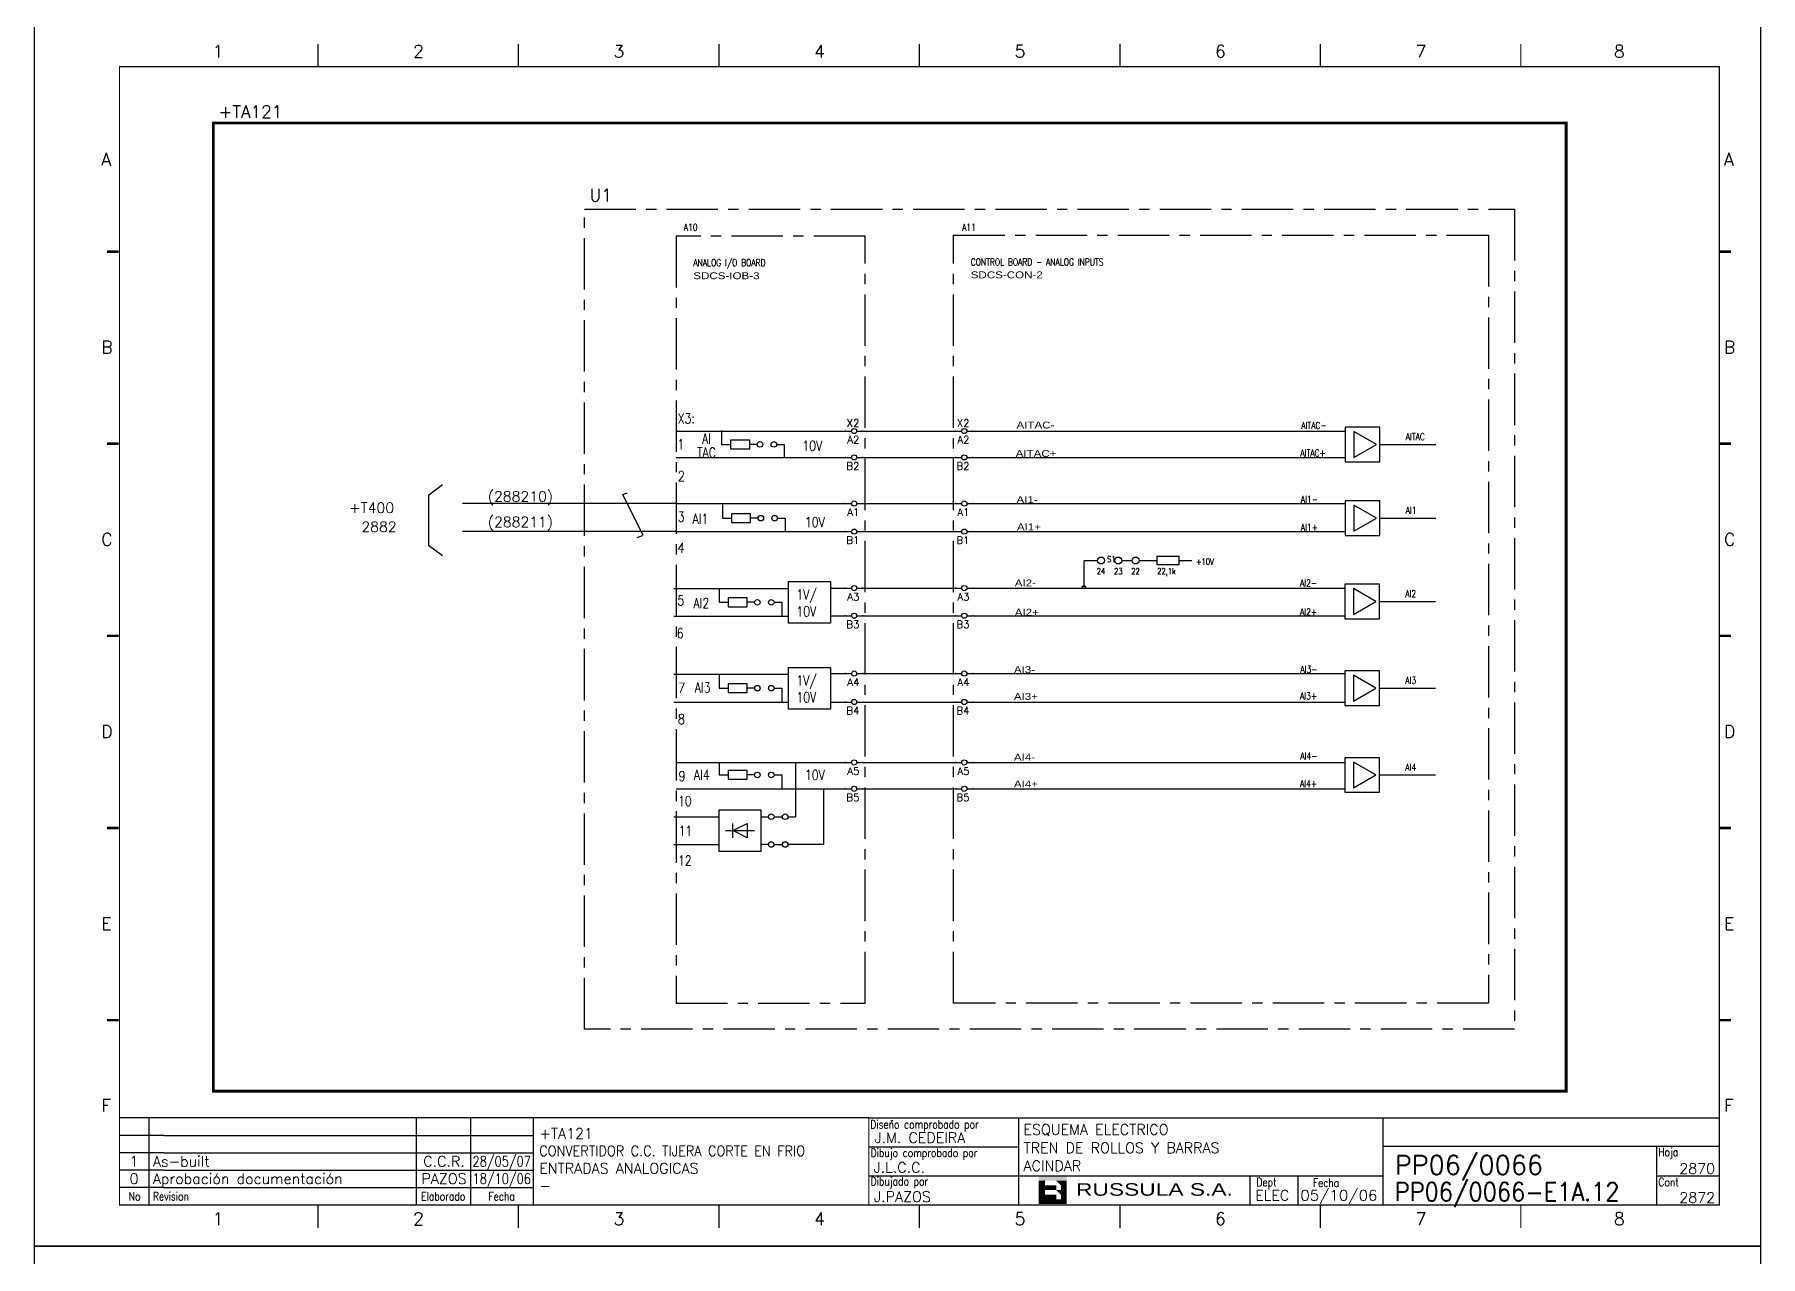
# Model space of a CAD drawing. Extents: x 3 to 423, y -4757 to 292.
# Drawn here: x 2.6 to 422.6, y -2977.8 to -2680.4 of the extents above; entities that cross this region are included whole.
import ezdxf
from ezdxf.enums import TextEntityAlignment as Align

# ---------------------------------------------------------------- set-up
doc = ezdxf.new("R2010")
doc.units = 0
doc.header["$LTSCALE"] = 10
doc.header["$MEASUREMENT"] = 0
doc.linetypes.add('CENTER', pattern=[2, 1.25, -0.25, 0.25, -0.25])
doc.linetypes.add('DASHDOT', pattern=[1, 0.5, -0.25, 0, -0.25])
doc.layers.get('0').update_dxf_attribs({"linetype": 'CONTINUOUS'})
for name, color, linetype in [('1', 7, 'CONTINUOUS'), ('10', 5, 'CONTINUOUS'), ('2', 7, 'CONTINUOUS'), ('25', 3, 'CONTINUOUS'), ('25PK', 4, 'CENTER'), ('35', 2, 'CONTINUOUS'), ('8', 1, 'CONTINUOUS'), ('9', 6, 'CONTINUOUS'), ('DIBUJO', 7, 'CONTINUOUS'), ('NODE', 7, 'CONTINUOUS')]:
    doc.layers.add(name, color=color, linetype=linetype)
doc.styles.add('ABBSTYLE', font='ROMANS.SHX', dxfattribs={"width": 0.8})
doc.styles.add('HELV', font='HELVBLD.SHX', dxfattribs={"width": 1.2})
doc.styles.add('HELVETICA', font='HELV.SHX')
doc.styles.add('LABEL', font='SIMPLEX', dxfattribs={"width": 0.8, "height": 4})
doc.styles.add('ROMANS', font='romans')
doc.styles.get("Standard").update_dxf_attribs({"font": 'simplex'})

# ---------------------------------------------------------------- blocks, each defined once
blk = doc.blocks.new('NOD', base_point=(237.5, 170))
at = {"layer": 'NODE'}
blk.add_point((237.5, 170), dxfattribs=at)
blk = doc.blocks.new('$$PLR12C')
for p, q in [((-2.5, 0), (-0.75, 0)), ((0.75, 0), (2.5, 0))]:
    blk.add_line(p, q)
at = {"layer": '2'}
blk.add_circle((0, 0), 0.75, dxfattribs=at)
for p in [(-2.5, 0), (2.5, 0)]:
    blk.add_blockref('NOD', p, dxfattribs=at)
at = {"layer": '8'}
blk.add_attdef('*A', text='', height=2.15, dxfattribs=at).set_placement((1.5, -3.575), align=Align.RIGHT)
at = {"layer": '9'}
blk.add_attdef('ID', text='', height=2.15, dxfattribs=at).set_placement((1.5, 1.25), align=Align.RIGHT)
blk = doc.blocks.new('AMP')
at = {"layer": '35'}
for p, q in [((0, 5), (0, -5)), ((10, 5), (0, 5)), ((10, -5), (10, 5)), ((0, -5), (10, -5))]:
    blk.add_line(p, q, dxfattribs=at)
blk.add_lwpolyline([(7.5, -3.75), (7.5, 3.75), (1, 0)], close=True, dxfattribs=at)
blk = doc.blocks.new('newcajec')
at = {"layer": '1'}
for p, q in [((179.4, 20.85), (0.13, 20.85)), ((7, 20.85), (7, 0)), ((71, 20.85), (71, 0)), ((84, 20.85), (84, 0.09)), ((99, 20.85), (99, 0)), ((215.2, 20.8), (215.2, 0)), ((10.6, 16.64), (0, 16.64)), ((10.6, 16.64), (99, 16.64)), ((184.64, 20.18), (184.81, 20.01)), ((184.81, 20.01), (185.18, 20.25)), ((10.6, 12.48), (0, 12.48)), ((10.6, 12.48), (99, 12.48)), ((179.4, 13.87), (215.2, 13.87)), ((368, 14.06), (368, 0)), ((10.6, 8.32), (0, 8.32)), ((10.6, 8.32), (99, 8.32)), ((10.6, 4.16), (0, 4.16)), ((10.6, 4.16), (99, 4.16)), ((179.4, 6.93), (267.63, 6.93)), ((267.63, 6.93), (302.5, 6.93)), ((270.63, 6.91), (270.63, 0)), ((282.07, 6.93), (282.07, 0)), ((368, 6.93), (383, 6.93))]:
    blk.add_line(p, q, dxfattribs=at)
for points in [[(47.5, 272.5, 0.3, 0.3, 0), (47.5, 277.91, 0.3, 0.3, 0)], [(95.5, 272.5, 0.3, 0.3, 0), (95.5, 277.91, 0.3, 0.3, 0)], [(143.5, 272.5, 0.3, 0.3, 0), (143.5, 277.91, 0.3, 0.3, 0)], [(191.5, 272.5, 0.3, 0.3, 0), (191.5, 277.91, 0.3, 0.3, 0)], [(239.5, 272.5, 0.3, 0.3, 0), (239.5, 277.91, 0.3, 0.3, 0)], [(287.5, 272.5, 0.3, 0.3, 0), (287.5, 277.91, 0.3, 0.3, 0)], [(335.5, 272.5, 0.3, 0.3, 0), (335.5, 277.91, 0.3, 0.3, 0)], [(-2.99, 228.23, 0.6, 0.6, 0), (-0.18, 228.23, 0.6, 0.6, 0)], [(383.01, 228.23, 0.6, 0.6, 0), (385.82, 228.23, 0.6, 0.6, 0)], [(-2.99, 182.23, 0.6, 0.6, 0), (-0.18, 182.23, 0.6, 0.6, 0)], [(383.01, 182.23, 0.6, 0.6, 0), (385.82, 182.23, 0.6, 0.6, 0)], [(-2.99, 136.23, 0.6, 0.6, 0), (-0.18, 136.23, 0.6, 0.6, 0)], [(383.01, 136.23, 0.6, 0.6, 0), (385.82, 136.23, 0.6, 0.6, 0)], [(-2.99, 90.23, 0.6, 0.6, 0), (-0.18, 90.23, 0.6, 0.6, 0)], [(383.01, 90.23, 0.6, 0.6, 0), (385.82, 90.23, 0.6, 0.6, 0)], [(-2.99, 44.23, 0.6, 0.6, 0), (-0.18, 44.23, 0.6, 0.6, 0)], [(383.01, 44.23, 0.6, 0.6, 0), (385.82, 44.23, 0.6, 0.6, 0)], [(383, 20.8, 0.3, 0.3, 0), (179.4, 20.8, 0.3, 0.3, 0), (179.4, 0, 0.3, 0.3, 0)], [(302.5, 20.8, 0.3, 0.3, 0), (302.5, 0, 0.3, 0.3, 0)], [(302.5, 14, 0.3, 0.3, 0), (383, 14, 0.3, 0.3, 0)], [(47.5, -5.5, 0.3, 0.3, 0), (47.5, -0.09, 0.3, 0.3, 0)], [(95.5, -5.5, 0.3, 0.3, 0), (95.5, -0.09, 0.3, 0.3, 0)], [(143.5, -5.5, 0.3, 0.3, 0), (143.5, -0.09, 0.3, 0.3, 0)], [(191.5, -5.5, 0.3, 0.3, 0), (191.5, -0.09, 0.3, 0.3, 0)], [(239.5, -5.5, 0.3, 0.3, 0), (239.5, -0.09, 0.3, 0.3, 0)], [(287.5, -5.5, 0.3, 0.3, 0), (287.5, -0.09, 0.3, 0.3, 0)], [(335.5, -5.5, 0.3, 0.3, 0), (335.5, -0.09, 0.3, 0.3, 0)]]:
    blk.add_lwpolyline(points, format="xyseb", dxfattribs=at)
at = {"layer": '1', "const_width": 0.3}
blk.add_lwpolyline([(0, 0), (0, 272.5), (383, 272.5), (383, 0)], close=True, dxfattribs=at)
at = {"layer": '2', "color": 14}
for p, q in [((221.42, 4.69), (221.42, 5.81)), ((221.42, 2.47), (221.42, 3.58))]:
    blk.add_line(p, q, dxfattribs=at)
for points in [[(220.05, 5.81), (220.05, 6.92), (226.74, 5.81), (226.74, 6.92)], [(221.42, 2.47), (220.05, 2.47), (221.42, 5.81), (220.05, 5.81)], [(221.42, 4.69), (224.25, 4.69), (221.42, 3.58), (224.25, 3.58)], [(224.25, 5.81), (225.37, 5.81), (225.37, 4.69)], [(225.37, 5.81), (226.74, 5.81), (225.37, 1.35), (226.74, 1.35)], [(224.25, 0.24), (224.25, 2.47), (220.05, 0.24), (220.05, 2.47)], [(224.25, 3.58), (225.37, 3.58), (225.37, 2.47)], [(226.74, 1.35), (226.74, 0.24), (224.25, 1.35), (224.25, 0.24)]]:
    blk.add_solid(points, dxfattribs=at)
at = {"layer": '1', "style": 'ROMANS'}
for s, p in [('1', (22.29, 274.68)), ('2', (70.29, 274.68)), ('3', (118.29, 274.68)), ('4', (166.29, 274.68)), ('5', (214.29, 274.68)), ('6', (262.29, 274.68)), ('7', (310.29, 274.68)), ('8', (357.79, 274.68)), ('A', (-4.37, 248.84)), ('A', (384.13, 248.84)), ('B', (-4.37, 203.84)), ('B', (384.13, 203.84)), ('C', (-4.37, 157.84)), ('C', (384.13, 157.84)), ('D', (-4.37, 111.84)), ('D', (384.13, 111.84)), ('E', (-4.37, 65.84)), ('E', (384.13, 65.84)), ('F', (-4.37, 22.34)), ('F', (384.13, 22.34)), ('1', (22.29, -4.82)), ('2', (70.29, -4.82)), ('3', (118.29, -4.82)), ('4', (166.29, -4.82)), ('5', (214.29, -4.82)), ('6', (262.29, -4.82)), ('7', (310.29, -4.82)), ('8', (357.79, -4.82))]:
    blk.add_text(s, height=3, dxfattribs=at).set_placement(p)
at = {"layer": '1', "style": 'LABEL', "width": 0.8}
for s, p in [('Diseno comprobado por', (179.73, 18.27)), ('Dibujo comprobado por', (179.81, 11.47)), ('Hoja', (368.38, 11.66)), ('Dibujado por', (179.83, 4.64)), ('Fecha', (285.71, 4.3)), ('Cont', (368.43, 4.46)), ('No', (2.23, 1.05)), ('Revision', (8, 1.05))]:
    blk.add_text(s, height=2, dxfattribs=at).set_placement(p)
for s, p in [('Dept', (274.61, 4.44)), ('Elaborado', (77.5, 1.05)), ('Fecha', (91.5, 1.05))]:
    blk.add_text(s, height=2, dxfattribs=at).set_placement(p, align=Align.CENTER)
at = {"layer": '10', "style": 'ROMANS'}
for tag, p in [('REV41', (3.5, 18.74)), ('REV43', (77.7, 18.74)), ('REV31', (3.5, 14.58)), ('REV33', (77.7, 14.58)), ('REV21', (3.5, 10.42)), ('REV23', (77.7, 10.42)), ('REV11', (3.5, 6.27)), ('REV13', (77.7, 6.27))]:
    blk.add_attdef(tag, text='', height=2.5, dxfattribs=at).set_placement(p, align=Align.MIDDLE)
for tag, p, height in [('REV42', (8, 17.49), 2.5), ('SHEETNAME1', (100.5, 15.83), 2.5), ('DESIGNCHECK', (180.74, 14.83), 2.5), ('DOCUMENTTYPE', (216.43, 16.8), 2.5), ('NOTA', (305.32, 15.8), 3), ('REV32', (8, 13.33), 2.5), ('SHEETNAME2', (100.5, 11.67), 2.5), ('OBJECT', (216.43, 12.4), 2.5), ('REV22', (8, 9.17), 2.5), ('SHEETNAME3', (100.5, 7.51), 2.5), ('DRAWINGCHECK', (180.53, 7.71), 2.5), ('CUSTOMER', (216.43, 8.08), 2.5), ('ORDER', (305.32, 7.3), 4.5), ('REV12', (8, 5.01), 2.5), ('SHEETNAME4', (100.5, 3.35), 2.5), ('DOCUMENT_ID', (305.32, 0.93), 4.4), ('USER', (180.63, 0.71), 2.5), ('DEPARTMENT', (271.93, 1.05), 2.5)]:
    blk.add_attdef(tag, p, '', height=height, dxfattribs=at)
for tag, width, p, p2 in [('REV44', 1.221199, (84.53, 17.49), (98.48, 17.49)), ('REV34', 1.221199, (84.53, 13.33), (98.48, 13.33)), ('REV24', 1.221199, (84.53, 9.17), (98.48, 9.17)), ('REV14', 1.221199, (84.53, 5.01), (98.48, 5.01)), ('CREATED2', 7.039915, (282.71, 1.05), (301.14, 1.05))]:
    blk.add_attdef(tag, text='', height=2.5, dxfattribs=dict(at, width=width)).set_placement(p, p2, align=Align.FIT)
for tag, p in [('SHEET', (382, 7.43)), ('NEXTSHEET', (382, 0.5))]:
    blk.add_attdef(tag, text='', height=2.5, dxfattribs=at).set_placement(p, align=Align.RIGHT)
at = {"layer": 'DIBUJO', "color": 14, "style": 'HELVETICA', "width": 1.3}
blk.add_text('RUSSULA S.A.', height=3, dxfattribs=at).set_placement((229, 2.19))

msp = doc.modelspace()

# ---------------------------------------------------------------- linework, layer by layer
for p, q in [((101.89, -2790.04), (98.5, -2792.57)), ((98.5, -2792.57), (98.5, -2804.79)), ((145.79, -2792.39), (146.93, -2791.92)), ((150.73, -2802.36), (145.79, -2792.39)), ((158.75, -2794.56), (106.77, -2794.56)), ((158.75, -2801.39), (106.77, -2801.39)), ((101.89, -2807.31), (98.5, -2804.79)), ((150.54, -2802.4), (149.21, -2802.9))]:
    msp.add_line(p, q)
at = {"layer": '2', "color": 4, "linetype": 'CENTER'}
for p, q in [((158.75, -2729.46), (158.75, -2916.15)), ((204.74, -2729.46), (158.75, -2729.46)), ((204.74, -2916.15), (204.74, -2729.46)), ((158.75, -2916.15), (204.74, -2916.15))]:
    msp.add_line(p, q, dxfattribs=at)
at = {"layer": '2', "color": 3}
for p, q in [((158.75, -2776.92), (201.06, -2776.92)), ((158.75, -2783.33), (200.43, -2783.33)), ((158.75, -2794.56), (200.75, -2794.56)), ((158.75, -2801.39), (200.64, -2801.39)), ((196.34, -2815.14), (200.54, -2815.14)), ((196.34, -2821.86), (201.06, -2821.86)), ((196.34, -2835.93), (200.22, -2835.93)), ((196.34, -2842.86), (201.06, -2842.86)), ((158.75, -2857.56), (200.54, -2857.56)), ((169.25, -2857.56), (169.25, -2860.61)), ((187.83, -2857.56), (187.83, -2870.79)), ((158.75, -2863.97), (200.96, -2863.97))]:
    msp.add_line(p, q, dxfattribs=at)
at = {"layer": '2', "color": 7}
for p, q in [((204.21, -2776.92), (226.79, -2776.92)), ((230.15, -2776.92), (321.6, -2776.92)), ((204.21, -2783.33), (226.79, -2783.33)), ((230.88, -2783.33), (321.6, -2783.33)), ((204.21, -2794.56), (226.79, -2794.56)), ((230.46, -2794.56), (321.6, -2794.56)), ((204.21, -2801.39), (226.79, -2801.39)), ((230.15, -2801.39), (321.71, -2801.39)), ((204.21, -2815.14), (226.79, -2815.14)), ((230.25, -2815.14), (321.5, -2815.14)), ((204.21, -2821.86), (226.79, -2821.86)), ((230.57, -2821.86), (321.5, -2821.86)), ((204.21, -2835.93), (226.79, -2835.93)), ((229.83, -2835.93), (321.5, -2835.93)), ((204.21, -2842.86), (226.79, -2842.86)), ((229.62, -2842.86), (321.5, -2842.86)), ((204.21, -2857.56), (226.79, -2857.56)), ((229.83, -2857.56), (321.5, -2857.56)), ((204.21, -2863.97), (226.79, -2863.97)), ((230.57, -2863.97), (321.5, -2863.97))]:
    msp.add_line(p, q, dxfattribs=at)
at = {"layer": '2', "color": 3, "linetype": 'DASHDOT'}
msp.add_lwpolyline([(46.15, -2701.95, 0.706, 0.706, 0), (375.36, -2701.95, 0.706, 0.706, 0), (375.36, -2937.57, 0.706, 0.706, 0), (46.15, -2937.57, 0.706, 0.706, 0), (46.15, -2701.95, 0.706, 0.706, 0)], format="xyseb", dxfattribs=at)
at = {"layer": '25'}
for p, q in [((169.84, -2776.78), (169.84, -2780.17)), ((169.84, -2780.17), (171.96, -2780.17)), ((176.68, -2779.11), (172.02, -2779.11)), ((172.02, -2779.11), (172.02, -2781.23)), ((176.68, -2781.23), (176.68, -2779.11)), ((178.48, -2780.17), (176.68, -2780.17)), ((183.22, -2780.17), (185.08, -2780.17)), ((185.08, -2780.17), (185.08, -2783.55)), ((172.02, -2781.23), (176.68, -2781.23)), ((170.05, -2794.74), (170.05, -2798.13)), ((176.89, -2797.07), (172.23, -2797.07)), ((172.23, -2797.07), (172.23, -2799.18)), ((176.89, -2799.18), (176.89, -2797.07)), ((170.05, -2798.13), (172.17, -2798.13)), ((172.23, -2799.18), (176.89, -2799.18)), ((178.69, -2798.13), (176.89, -2798.13)), ((183.43, -2798.13), (185.29, -2798.13)), ((185.29, -2798.13), (185.29, -2801.51)), ((186.15, -2813.52), (196.31, -2813.52)), ((186.15, -2823.68), (186.15, -2813.52)), ((196.31, -2813.52), (196.31, -2823.68)), ((158.21, -2815.22), (186.15, -2815.22)), ((169.21, -2815.22), (169.21, -2818.6)), ((176.05, -2817.54), (171.39, -2817.54)), ((171.39, -2817.54), (171.39, -2819.66)), ((176.05, -2819.66), (176.05, -2817.54)), ((158.21, -2821.99), (186.15, -2821.99)), ((169.21, -2818.6), (171.33, -2818.6)), ((171.39, -2819.66), (176.05, -2819.66)), ((177.85, -2818.6), (176.05, -2818.6)), ((182.59, -2818.6), (184.45, -2818.6)), ((184.45, -2818.6), (184.45, -2821.99)), ((196.31, -2823.68), (186.15, -2823.68)), ((186.15, -2834.42), (196.31, -2834.42)), ((186.15, -2844.58), (186.15, -2834.42)), ((196.31, -2834.42), (196.31, -2844.58)), ((158.21, -2836.11), (186.15, -2836.11)), ((169.21, -2836.11), (169.21, -2839.5)), ((176.05, -2838.44), (171.39, -2838.44)), ((171.39, -2838.44), (171.39, -2840.56)), ((176.05, -2840.56), (176.05, -2838.44)), ((158.21, -2842.89), (186.15, -2842.89)), ((169.21, -2839.5), (171.33, -2839.5)), ((171.39, -2840.56), (176.05, -2840.56)), ((177.85, -2839.5), (176.05, -2839.5)), ((182.59, -2839.5), (184.45, -2839.5)), ((184.45, -2839.5), (184.45, -2842.89)), ((196.31, -2844.58), (186.15, -2844.58)), ((176.05, -2859.55), (171.39, -2859.55)), ((176.05, -2861.67), (176.05, -2859.55)), ((171.39, -2861.67), (176.05, -2861.67)), ((177.85, -2860.61), (176.05, -2860.61)), ((182.59, -2860.61), (184.45, -2860.61)), ((184.45, -2860.61), (184.45, -2863.99)), ((194.61, -2863.99), (194.61, -2877.54)), ((158.21, -2870.77), (169.21, -2870.77)), ((169.21, -2879.24), (169.21, -2869.07)), ((169.21, -2869.07), (179.37, -2869.07)), ((172.53, -2874.16), (176.06, -2872.39)), ((172.53, -2875.92), (172.53, -2872.39)), ((176.06, -2872.39), (176.06, -2875.92)), ((179.37, -2869.07), (179.37, -2879.24)), ((179.37, -2870.77), (181.24, -2870.77)), ((182.62, -2870.77), (184.62, -2870.77)), ((185.98, -2870.77), (187.84, -2870.77)), ((170.76, -2874.16), (177.82, -2874.16)), ((176.06, -2875.92), (172.53, -2874.16)), ((158.21, -2877.54), (169.21, -2877.54)), ((179.37, -2879.24), (169.21, -2879.24)), ((181.24, -2877.54), (179.37, -2877.54)), ((182.62, -2877.54), (184.62, -2877.54)), ((194.61, -2877.54), (185.98, -2877.54))]:
    msp.add_line(p, q, dxfattribs=at)
at = {"layer": '25', "color": 3}
for p, q in [((171.39, -2859.55), (171.39, -2861.67)), ((169.21, -2860.61), (171.33, -2860.61))]:
    msp.add_line(p, q, dxfattribs=at)
at = {"layer": '25'}
for centre in [(179.16, -2780.17), (182.54, -2780.17), (179.37, -2798.13), (182.75, -2798.13), (178.53, -2818.6), (181.91, -2818.6), (178.53, -2839.5), (181.91, -2839.5), (178.53, -2860.61), (181.91, -2860.61), (181.91, -2870.77), (185.3, -2870.77), (181.91, -2877.54), (185.3, -2877.54)]:
    msp.add_circle(centre, 0.677, dxfattribs=at)
at = {"layer": '25PK'}
for p, q in [((136.45, -2722.95), (362.76, -2722.95)), ((136.45, -2922.45), (136.45, -2722.95)), ((362.76, -2722.95), (362.76, -2922.45)), ((226.26, -2916.15), (226.26, -2729.25)), ((226.26, -2729.25), (356.46, -2729.25)), ((356.46, -2729.25), (356.46, -2916.15)), ((356.46, -2916.15), (226.26, -2916.15)), ((362.76, -2922.45), (136.45, -2922.45))]:
    msp.add_line(p, q, dxfattribs=at)
at = {"layer": '35', "color": 7}
for p, q in [((330, -2780.18), (343.65, -2780.18)), ((330, -2798.13), (343.65, -2798.13)), ((257.97, -2808.42), (261.28, -2808.42)), ((257.97, -2808.63), (257.97, -2814.93)), ((267.21, -2808.42), (269.71, -2808.42)), ((271.42, -2808.42), (275.83, -2808.42)), ((275.82, -2807.37), (281.07, -2807.37)), ((275.82, -2809.47), (275.82, -2807.37)), ((281.07, -2809.47), (275.82, -2809.47)), ((281.07, -2807.37), (281.07, -2809.47)), ((281.07, -2808.42), (284.22, -2808.42)), ((329.9, -2818.4), (343.55, -2818.4)), ((329.9, -2839.5), (343.55, -2839.5)), ((329.9, -2860.61), (343.55, -2860.61))]:
    msp.add_line(p, q, dxfattribs=at)
for centre, radius in [((262.17, -2808.42), 0.84), ((266.37, -2808.42), 0.84), ((270.57, -2808.42), 0.84), ((257.97, -2814.93), 0.42)]:
    msp.add_circle(centre, radius, dxfattribs=at)
at = {"layer": 'DIBUJO'}
for points in [[(2.63, -2678.25), (422.63, -2678.25), (422.63, -2975.25), (2.63, -2975.25), (2.63, -2678.25)], [(2.63, -2975.25), (422.63, -2975.25), (422.63, -3272.25), (2.63, -3272.25), (2.63, -2975.25)]]:
    msp.add_lwpolyline(points, dxfattribs=at)

# ---------------------------------------------------------------- block references
at = {"layer": '2', "color": 7}
ref = msp.add_blockref('newcajec', (23.31, -2965.23), dxfattribs=dict(at, xscale=1.016442892079965, yscale=1.016442892079965, zscale=1.016442892079965))
ref.add_attrib('REV24', '28/05/07', dxfattribs={"layer": '10', "height": 2.541, "style": 'ROMANS', "width": 0.728168}).set_placement((109.23, -2955.9), (123.41, -2955.9), align=Align.FIT)
ref.add_attrib('SHEETNAME3', 'ENTRADAS ANALOGICAS', (125.46, -2957.6), dxfattribs={"layer": '10', "height": 2.5411, "style": 'ROMANS'})
ref.add_attrib('SHEETNAME2', 'CONVERTIDOR C.C. TIJERA CORTE EN FRIO', (125.46, -2953.37), dxfattribs={"layer": '10', "height": 2.5411, "style": 'ROMANS', "width": 0.9})
ref.add_attrib('SHEETNAME1', '+TA121', (125.46, -2949.14), dxfattribs={"layer": '10', "height": 2.541, "style": 'ROMANS'})
ref.add_attrib('USER', 'J.PAZOS', (206.91, -2964.51), dxfattribs={"layer": '10', "height": 2.541, "style": 'ROMANS'})
ref.add_attrib('DRAWINGCHECK', 'J.L.C.C.', (206.81, -2957.39), dxfattribs={"layer": '10', "height": 2.541, "style": 'ROMANS'})
ref.add_attrib('DESIGNCHECK', 'J.M. CEDEIRA', (207.02, -2950.15), dxfattribs={"layer": '10', "height": 2.5411, "style": 'ROMANS'})
ref.add_attrib('REV22', 'As-built', (31.44, -2955.9), dxfattribs={"layer": '10', "height": 2.541, "style": 'ROMANS'})
ref.add_attrib('REV12', 'Aprobación documentación', (31.44, -2960.13), dxfattribs={"layer": '10', "height": 2.5411, "style": 'ROMANS'})
ref.add_attrib('REV21', '1', dxfattribs={"layer": '10', "height": 2.54, "style": 'ROMANS'}).set_placement((26.87, -2954.63), align=Align.MIDDLE)
ref.add_attrib('REV11', '0', dxfattribs={"layer": '10', "height": 2.54, "style": 'ROMANS'}).set_placement((26.87, -2958.86), align=Align.MIDDLE)
ref.add_attrib('SHEETNAME4', '-', (125.46, -2961.83), dxfattribs={"layer": '10', "height": 2.54, "style": 'ROMANS'})
ref.add_attrib('REV14', '18/10/06', dxfattribs={"layer": '10', "height": 2.541, "style": 'ROMANS', "width": 0.728168}).set_placement((109.23, -2960.13), (123.41, -2960.13), align=Align.FIT)
ref.add_attrib('REV23', 'C.C.R.', dxfattribs={"layer": '10', "height": 2.541, "style": 'ROMANS'}).set_placement((102.29, -2954.63), align=Align.MIDDLE)
ref.add_attrib('REV13', 'PAZOS', dxfattribs={"layer": '10', "height": 2.541, "style": 'ROMANS'}).set_placement((102.29, -2958.86), align=Align.MIDDLE)
ref.add_attrib('DOCUMENT_ID', 'PP06/0066-E1A.12', (333.65, -2964.28), dxfattribs={"layer": '10', "height": 4.4723, "style": 'ROMANS', "width": 0.9})
ref.add_attrib('ORDER', 'PP06/0066', (333.65, -2957.81), dxfattribs={"layer": '10', "height": 4.574, "style": 'ROMANS'})
ref.add_attrib('CUSTOMER', 'ACINDAR', (243.3, -2957.01), dxfattribs={"layer": '10', "height": 2.541, "style": 'ROMANS'})
ref.add_attrib('OBJECT', 'TREN DE ROLLOS Y BARRAS', (243.3, -2952.62), dxfattribs={"layer": '10', "height": 2.5411, "style": 'ROMANS'})
ref.add_attrib('DOCUMENTTYPE', 'ESQUEMA ELECTRICO', (243.3, -2948.15), dxfattribs={"layer": '10', "height": 2.5411, "style": 'ROMANS'})
ref.add_attrib('CREATED2', '05/10/06', dxfattribs={"layer": '10', "height": 2.541, "style": 'ROMANS', "width": 0.961976}).set_placement((310.67, -2964.17), (329.41, -2964.17), align=Align.FIT)
ref.add_attrib('DEPARTMENT', 'ELEC', (299.71, -2964.17), dxfattribs={"layer": '10', "height": 2.541, "style": 'ROMANS'})
ref.add_attrib('NEXTSHEET', '2872', dxfattribs={"layer": '10', "height": 2.541, "style": 'ROMANS'}).set_placement((411.59, -2964.72), align=Align.RIGHT)
ref.add_attrib('SHEET', '2870', dxfattribs={"layer": '10', "height": 2.541, "style": 'ROMANS'}).set_placement((411.59, -2957.67), align=Align.RIGHT)
at = {"layer": '2', "color": 7, "xscale": 0.8400000000000318, "yscale": 0.8400000000000318, "zscale": 0.8400000000000318}
for p, values in [((202.11, -2776.92), {'ID': 'X2', '*A': 'A2'}), ((228.89, -2776.92), {'ID': 'X2', '*A': 'A2'}), ((202.11, -2783.33), {'*A': 'B2'}), ((228.89, -2783.33), {'*A': 'B2'}), ((202.11, -2794.56), {'*A': 'A1'}), ((228.89, -2794.56), {'*A': 'A1'}), ((202.11, -2801.39), {'*A': 'B1'}), ((228.89, -2801.39), {'*A': 'B1'}), ((202.11, -2815.14), {'*A': 'A3'}), ((228.89, -2815.14), {'*A': 'A3'}), ((202.11, -2821.86), {'*A': 'B3'}), ((228.89, -2821.86), {'*A': 'B3'}), ((202.11, -2835.93), {'*A': 'A4'}), ((228.89, -2835.93), {'*A': 'A4'}), ((202.11, -2842.86), {'*A': 'B4'}), ((228.89, -2842.86), {'*A': 'B4'}), ((202.11, -2857.56), {'*A': 'A5'}), ((228.89, -2857.56), {'*A': 'A5'}), ((202.11, -2863.97), {'*A': 'B5'}), ((228.89, -2863.97), {'*A': 'B5'})]:
    msp.add_blockref('$$PLR12C', p, dxfattribs=at).add_auto_attribs(values)
at = {"layer": '35', "color": 7, "xscale": 0.8400000000000318, "yscale": 0.8400000000000318, "zscale": 0.8400000000000318, "rotation": 180}
for p in [(330, -2780.18), (330, -2798.13), (329.9, -2818.4), (329.9, -2839.5), (329.9, -2860.61)]:
    msp.add_blockref('AMP', p, dxfattribs=at)

# ---------------------------------------------------------------- texts
at = {"layer": '2', "color": 6}
for s, height, p in [('+TA121', 3.024, (47.41, -2700.69)), ('U1', 3.024, (137.71, -2721.03)), ('(288210)', 2.5, (112.95, -2794.09)), ('+T400', 2.5, (79.21, -2796.83)), ('(288211)', 2.5, (112.95, -2800.29))]:
    msp.add_text(s, height=height, dxfattribs=at).set_placement(p)
at = {"layer": '2', "color": 1}
msp.add_text('2882', height=2.5, dxfattribs=at).set_placement((82.17, -2801.47))
at = {"layer": '25'}
for s, height, style, width, p in [('A10', 1.68, 'ABBSTYLE', 0.8, (160.64, -2728.2)), ('A11', 1.68, 'ABBSTYLE', 0.8, (228.36, -2728.2)), ('ANALOG I/O BOARD', 1.68, 'ABBSTYLE', 0.8, (162.95, -2736.81)), ('SDCS-IOB-3', 1.68, 'HELV', 1.2, (162.95, -2739.96)), ('SDCS-CON-2', 1.68, 'HELV', 1.2, (230.46, -2739.75)), ('CONTROL BOARD - ANALOG INPUTS', 1.68, 'ABBSTYLE', 0.8, (230.46, -2736.6)), ('AITAC-', 1.68, 'HELV', 1.2, (241.59, -2776.3)), ('AITAC-', 1.68, 'ABBSTYLE', 0.8, (310.89, -2776.4)), ('1', 2.44, 'ROMANS', 0.8, (159.04, -2781.35)), ('10V', 2.439, 'ROMANS', 0.8, (189.47, -2781.72)), ('AITAC', 1.68, 'ABBSTYLE', 0.8, (336.3, -2779.13)), ('AITAC+', 1.68, 'HELV', 1.2, (241.38, -2783.22)), ('AITAC+', 1.68, 'ABBSTYLE', 0.8, (310.68, -2783.12)), ('2', 2.44, 'ROMANS', 0.8, (159.2, -2789.12)), ('AI1-', 1.68, 'HELV', 1.2, (241.59, -2794.46)), ('AI1-', 1.68, 'ABBSTYLE', 0.8, (310.79, -2794.35)), ('3', 2.44, 'ROMANS', 0.8, (159.15, -2798.99)), ('AI1', 1.68, 'ABBSTYLE', 0.8, (336.3, -2797.08)), ('10V', 2.439, 'ROMANS', 0.8, (190.1, -2800.3)), ('AI1+', 1.68, 'HELV', 1.2, (241.7, -2801.07)), ('AI1+', 1.68, 'ABBSTYLE', 0.8, (310.79, -2801.18)), ('S1', 1.512, 'ABBSTYLE', 0.8, (263.64, -2808.84)), ('+10V', 1.512, 'ABBSTYLE', 0.8, (285.27, -2809.47)), ('AI2-', 1.68, 'HELV', 1.2, (241.17, -2814.72)), ('24', 1.512, 'ABBSTYLE', 0.8, (261.12, -2811.78)), ('23', 1.512, 'ABBSTYLE', 0.8, (265.32, -2811.78)), ('22', 1.512, 'ABBSTYLE', 0.8, (269.52, -2811.78)), ('22,1k', 1.512, 'ABBSTYLE', 0.8, (275.82, -2811.78)), ('AI2-', 1.68, 'ABBSTYLE', 0.8, (310.58, -2814.72)), ('5', 2.44, 'ROMANS', 0.8, (159.05, -2819.36)), ('1V/', 2.439, 'ROMANS', 0.8, (188.02, -2817.94)), ('AI2', 1.68, 'ABBSTYLE', 0.8, (336.2, -2817.35)), ('10V', 2.439, 'ROMANS', 0.8, (188.02, -2822.04)), ('AI2+', 1.68, 'HELV', 1.2, (241.17, -2821.86)), ('AI2+', 1.68, 'ABBSTYLE', 0.8, (310.58, -2821.76)), ('6', 2.44, 'ROMANS', 0.8, (158.89, -2827.34)), ('AI3-', 1.68, 'HELV', 1.2, (240.96, -2835.83)), ('AI3-', 1.68, 'ABBSTYLE', 0.8, (310.68, -2835.72)), ('1V/', 2.439, 'ROMANS', 0.8, (188.02, -2838.83)), ('AI3', 1.68, 'ABBSTYLE', 0.8, (336.2, -2838.45)), ('10V', 2.439, 'ROMANS', 0.8, (188.02, -2842.94)), ('AI3+', 1.68, 'HELV', 1.2, (240.96, -2842.34)), ('AI3+', 1.68, 'ABBSTYLE', 0.8, (310.58, -2842.23)), ('8', 2.44, 'ROMANS', 0.8, (159.21, -2848.23)), ('AI4-', 1.68, 'HELV', 1.2, (240.96, -2857.14)), ('AI4-', 1.68, 'ABBSTYLE', 0.8, (310.68, -2856.83)), ('9', 2.44, 'ROMANS', 0.8, (159.37, -2862.09)), ('10V', 2.439, 'ROMANS', 0.8, (190.1, -2861.83)), ('AI4', 1.68, 'ABBSTYLE', 0.8, (336.2, -2859.56)), ('AI4+', 1.68, 'HELV', 1.2, (240.96, -2863.65)), ('AI4+', 1.68, 'ABBSTYLE', 0.8, (310.58, -2863.55)), ('10', 2.439, 'ROMANS', 0.8, (159.21, -2868.18)), ('11', 2.439, 'ROMANS', 0.8, (159.37, -2875.43)), ('12', 2.439, 'ROMANS', 0.8, (159.21, -2882.67))]:
    msp.add_text(s, height=height, dxfattribs=dict(at, style=style, width=width)).set_placement(p)
at = {"layer": '25', "style": 'ROMANS', "width": 0.8}
msp.add_text('X3:', height=2.439, dxfattribs=at).set_placement((163.33, -2775.05), align=Align.RIGHT)
for s, p in [('AI', (166.15, -2779.99)), ('TAC', (166.15, -2783.37)), ('AI1', (164.69, -2799.52)), ('AI2', (164.9, -2819.99)), ('AI3', (165.22, -2840.57)), ('AI4', (165.01, -2861.78))]:
    msp.add_text(s, height=2.439, dxfattribs=at).set_placement(p, align=Align.CENTER)
for s, rotation, p in [('4', 356.9335, (159.06, -2806.49)), ('7', 356.8202, (159.18, -2840.63))]:
    msp.add_text(s, height=2.44, rotation=rotation, dxfattribs=at).set_placement(p)

doc.saveas('drawing.dxf')
